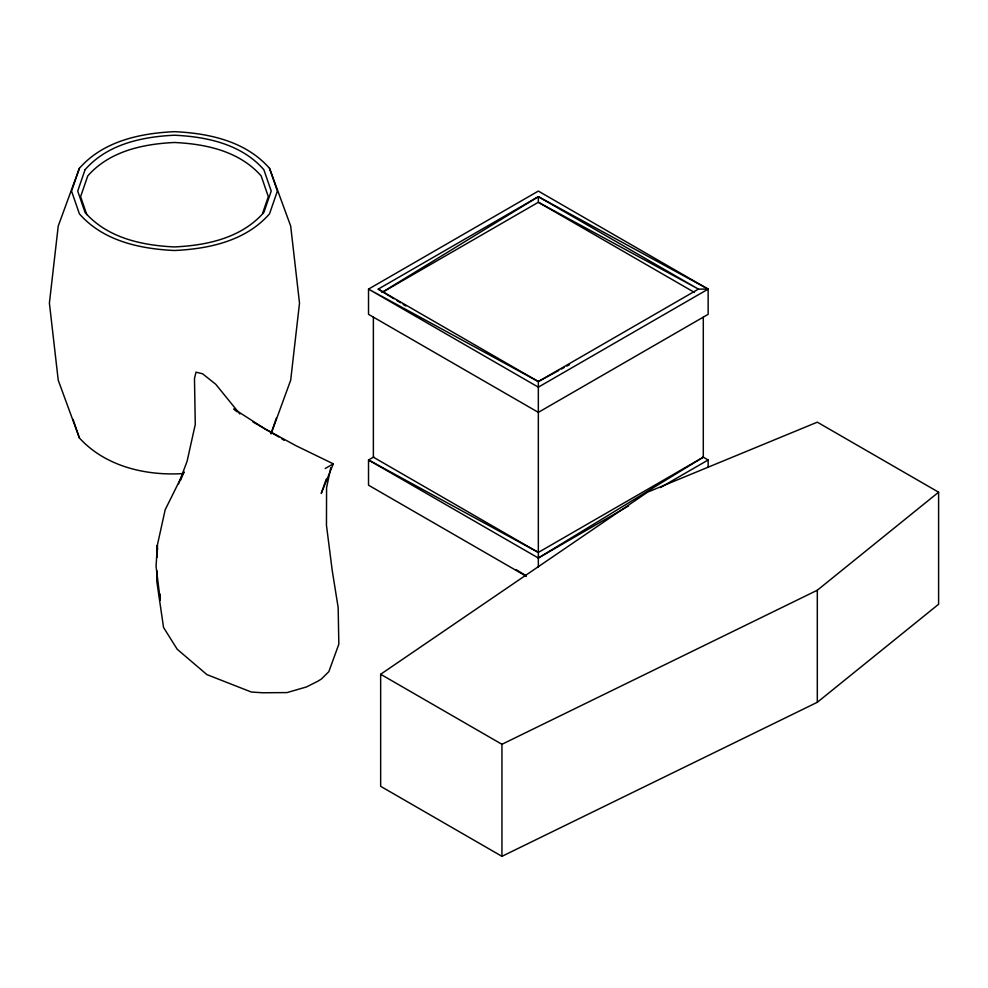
<?xml version="1.0" encoding="UTF-8"?>
<svg xmlns="http://www.w3.org/2000/svg" width="988" height="988" viewBox="0 0 988 988"><rect width="100%" height="100%" fill="white"/><g stroke="black" fill="none" stroke-linecap="round" stroke-linejoin="round"><path stroke-width="1.48" d="M373.378 317.123L373.378 457.185L538.337 552.428L703.295 457.185L703.295 317.123M538.337 566.927L538.337 381.553L698.442 289.113L708.149 289.113L708.149 314.332L538.337 412.367L368.524 314.332L368.524 289.113L538.337 191.079L708.149 289.113L538.337 387.16L368.524 289.113L538.337 381.553L558.689 370.512M156.944 570.805L156.783 581.315L163.551 627.466L177.185 649.227L206.887 674.594L251.298 692.02L262.45 692.761L287.002 692.588L306.404 686.969L317.728 681.288L321.335 679.077L328.831 671.667L338.835 644.201L338.155 607.509L332.203 570.36L326.46 525.307L326.571 487.714L330.795 467.645M157.154 557.294L157.339 545.277L165.157 509.833L184.003 471.819L180.643 480.057M79.373 168.343L71.544 191.079L79.373 213.816C103.172 240.986 139.876 248.877 174.456 250.495C209.048 248.877 245.74 240.986 269.539 213.816L277.381 191.079L269.539 168.343C245.74 141.173 209.048 133.269 174.456 131.663C139.876 133.269 103.172 141.173 79.373 168.343L58.23 226.042L49.4 303.118L58.23 380.207L79.373 437.906C105.321 466.546 146.224 476.031 183.546 473.548M262.61 213.272L268.316 196.686L261.178 175.938C239.467 151.176 205.998 143.964 174.456 142.494C142.914 143.964 109.446 151.176 87.747 175.938L80.596 196.686L86.783 214.655M271.008 433.646L276.405 418.01M326.225 479.118L321.248 493.444L333.302 463.841L296.19 445.81L265.006 428.866L233.823 408.884L236.799 411.675M178.655 483.787L187.115 461.198L195.278 424.408L194.475 378.466L196.007 372.167L202.589 373.785L215.73 384.258L239.837 413.947M271.144 433.732L290.682 380.207L299.512 303.118L290.682 226.042L269.539 168.343M380.652 674.273L501.941 744.297L817.311 590.231L938.6 492.197L817.311 422.172L647.498 492.197L380.652 674.273L380.652 786.312L501.941 856.337L817.311 702.283L938.6 604.248L938.6 492.197M382.171 292.312L538.337 196.674L708.149 289.113M526.394 576.337L368.524 485.194L368.524 459.988L538.337 558.022L703.295 457.185M333.302 463.841L325.188 468.522M393.977 298.759L378.231 289.113L538.337 196.674L698.442 289.113L538.337 202.281L382.233 292.411M373.834 456.925L368.524 459.988L538.337 552.428M538.337 558.022L628.541 505.942M660.392 487.553L708.149 459.988L708.149 467.398M561.406 369.043L564.111 367.573M566.828 366.103L569.545 364.621M694.441 292.411L538.337 202.281L538.337 196.674M702.839 456.925L708.149 459.988M378.231 289.113L538.337 381.553M252.866 421.913L278.937 436.968M396.596 300.364L400.535 302.773M403.166 304.39L405.784 305.996M516.02 569.57L525.208 575.201M281.518 438.635L284.099 440.302M73.013 419.431L79.373 437.906M157.586 549.859L157.339 545.277L156.067 566.42L160.266 600.185L159.945 594.084M817.311 590.231L817.311 702.283M501.941 744.297L501.941 856.337M85.067 169.701L77.706 191.079L85.067 212.457C107.445 237.984 141.951 245.419 174.456 246.938C206.974 245.419 241.48 237.984 263.845 212.457L271.218 191.079L263.845 169.701C241.48 144.162 206.974 136.739 174.456 135.22C141.951 136.739 107.445 144.162 85.067 169.701"/></g></svg>
